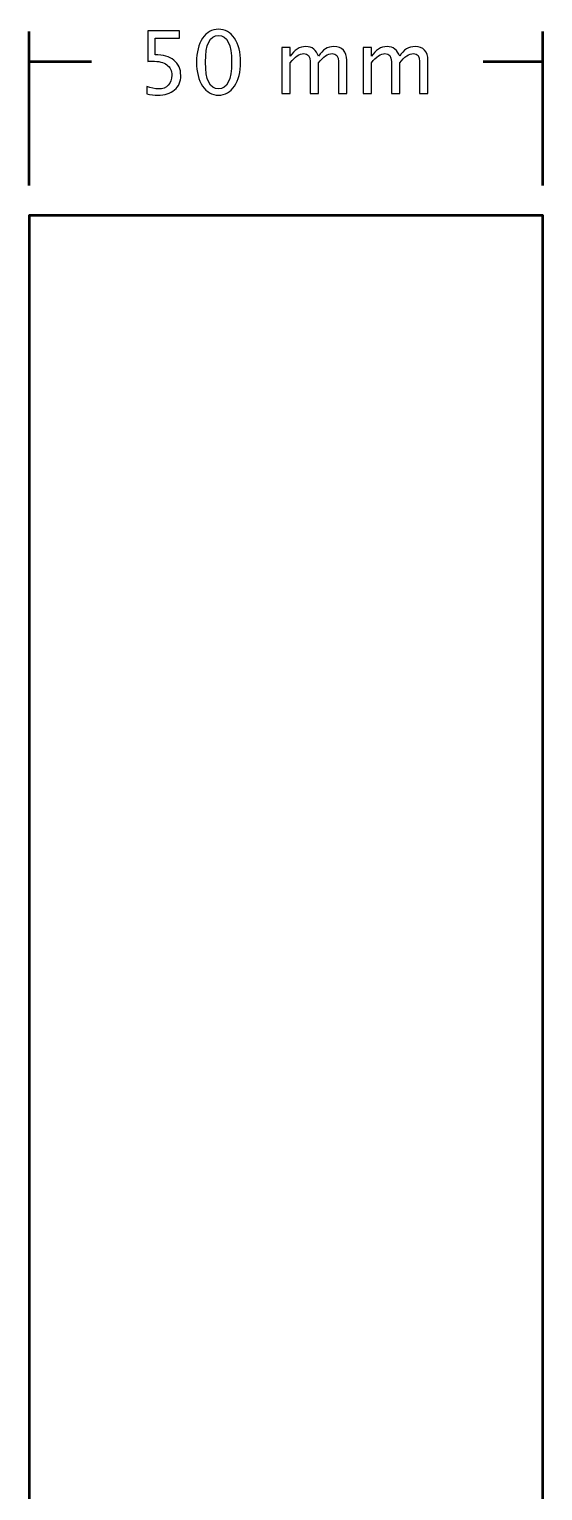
# Model space of a CAD drawing. Header units: centimetres. Extents: x -21.1 to 20.5, y -19 to 20.1.
# Drawn here: x 15.5 to 20.5, y 0.57 to 14.81 of the extents above; entities that cross this region are included whole.
import ezdxf

# ---------------------------------------------------------------- set-up
doc = ezdxf.new("R2010")
doc.units = ezdxf.units.CM
doc.header["$MEASUREMENT"] = 0
doc.layers.add('Layer 1', color=7, linetype='Continuous')

msp = doc.modelspace()

# ---------------------------------------------------------------- linework, layer by layer
at = {"layer": 'Layer 1', "lineweight": 53}
msp.add_lwpolyline([(15.5, -10), (20.5, -10), (20.5, 13), (15.5, 13), (15.5, -10)], close=True, dxfattribs=at)
at = {"layer": 'Layer 1'}
for points, knots in [([(17.34312, 14.17107), (17.27891, 14.17107), (17.22712, 14.20056), (17.18789, 14.25941), (17.18789, 14.25941), (17.14852, 14.31825), (17.12891, 14.39586), (17.12891, 14.49238), (17.12891, 14.49238), (17.12891, 14.5889), (17.14852, 14.66651), (17.18789, 14.72536), (17.18789, 14.72536), (17.22712, 14.7842), (17.27891, 14.81369), (17.34312, 14.81369), (17.34312, 14.81369), (17.40761, 14.81369), (17.45939, 14.78434), (17.49862, 14.72564), (17.49862, 14.72564), (17.53771, 14.66694), (17.55733, 14.58918), (17.55733, 14.49238), (17.55733, 14.49238), (17.55733, 14.39586), (17.53771, 14.31825), (17.49862, 14.25941), (17.49862, 14.25941), (17.45939, 14.20056), (17.40761, 14.17107), (17.34312, 14.17107)], [0, 0, 0, 0, 0.11111111, 0.11111111, 0.11111111, 0.11111111, 0.22222222, 0.22222222, 0.22222222, 0.22222222, 0.33333333, 0.33333333, 0.33333333, 0.33333333, 0.44444444, 0.44444444, 0.44444444, 0.44444444, 0.55555556, 0.55555556, 0.55555556, 0.55555556, 0.66666667, 0.66666667, 0.66666667, 0.66666667, 0.77777778, 0.77777778, 0.77777778, 0.77777778, 1, 1, 1, 1]), ([(16.64348, 14.18377), (16.64348, 14.18377), (16.64348, 14.25658), (16.64348, 14.25658), (16.64348, 14.25658), (16.68398, 14.24021), (16.72237, 14.23203), (16.75905, 14.23203), (16.75905, 14.23203), (16.79913, 14.23203), (16.83074, 14.24388), (16.85374, 14.26759), (16.85374, 14.26759), (16.87674, 14.2913), (16.88817, 14.32389), (16.88817, 14.36538), (16.88817, 14.36538), (16.88817, 14.40997), (16.87194, 14.44412), (16.83949, 14.46769), (16.83949, 14.46769), (16.80703, 14.49125), (16.76004, 14.50296), (16.69866, 14.50296), (16.69866, 14.50296), (16.68441, 14.50296), (16.66931, 14.50198), (16.65364, 14.5), (16.65364, 14.5), (16.65364, 14.5), (16.65364, 14.79845), (16.65364, 14.79845), (16.65364, 14.79845), (16.65364, 14.79845), (16.96353, 14.79845), (16.96353, 14.79845), (16.96353, 14.79845), (16.96353, 14.79845), (16.96353, 14.72733), (16.96353, 14.72733), (16.96353, 14.72733), (16.96353, 14.72733), (16.72476, 14.72733), (16.72476, 14.72733), (16.72476, 14.72733), (16.72476, 14.72733), (16.72476, 14.56562), (16.72476, 14.56562), (16.72476, 14.56562), (16.8035, 14.56562), (16.86489, 14.54756), (16.90906, 14.51143), (16.90906, 14.51143), (16.95322, 14.47545), (16.97538, 14.42549), (16.97538, 14.36157), (16.97538, 14.36157), (16.97538, 14.30202), (16.95534, 14.25545), (16.91526, 14.22173), (16.91526, 14.22173), (16.87519, 14.188), (16.81987, 14.17107), (16.74932, 14.17107), (16.74932, 14.17107), (16.71785, 14.17107), (16.68257, 14.1753), (16.64348, 14.18377)], [0, 0, 0, 0, 0.05555556, 0.05555556, 0.05555556, 0.05555556, 0.11111111, 0.11111111, 0.11111111, 0.11111111, 0.16666667, 0.16666667, 0.16666667, 0.16666667, 0.22222222, 0.22222222, 0.22222222, 0.22222222, 0.27777778, 0.27777778, 0.27777778, 0.27777778, 0.33333333, 0.33333333, 0.33333333, 0.33333333, 0.38888889, 0.38888889, 0.38888889, 0.38888889, 0.44444444, 0.44444444, 0.44444444, 0.44444444, 0.5, 0.5, 0.5, 0.5, 0.55555556, 0.55555556, 0.55555556, 0.55555556, 0.61111111, 0.61111111, 0.61111111, 0.61111111, 0.66666667, 0.66666667, 0.66666667, 0.66666667, 0.72222222, 0.72222222, 0.72222222, 0.72222222, 0.77777778, 0.77777778, 0.77777778, 0.77777778, 0.83333333, 0.83333333, 0.83333333, 0.83333333, 0.88888889, 0.88888889, 0.88888889, 0.88888889, 1, 1, 1, 1]), ([(17.34298, 14.23203), (17.42778, 14.23203), (17.47012, 14.31881), (17.47012, 14.49238), (17.47012, 14.49238), (17.47012, 14.66595), (17.42778, 14.75273), (17.34298, 14.75273), (17.34298, 14.75273), (17.25845, 14.75273), (17.21612, 14.66595), (17.21612, 14.49238), (17.21612, 14.49238), (17.21612, 14.31881), (17.25845, 14.23203), (17.34298, 14.23203)], [0, 0, 0, 0, 0.2, 0.2, 0.2, 0.2, 0.4, 0.4, 0.4, 0.4, 0.6, 0.6, 0.6, 0.6, 1, 1, 1, 1]), ([(17.96006, 14.18631), (17.96006, 14.18631), (17.96006, 14.63505), (17.96006, 14.63505), (17.96006, 14.63505), (17.96006, 14.63505), (18.04134, 14.63505), (18.04134, 14.63505), (18.04134, 14.63505), (18.04134, 14.63505), (18.04134, 14.55024), (18.04134, 14.55024), (18.04134, 14.55024), (18.08099, 14.61303), (18.13179, 14.64436), (18.19402, 14.64436), (18.19402, 14.64436), (18.254, 14.64436), (18.29478, 14.61303), (18.31651, 14.55024), (18.31651, 14.55024), (18.35503, 14.6136), (18.40527, 14.64521), (18.46693, 14.64521), (18.46693, 14.64521), (18.5063, 14.64521), (18.53692, 14.63363), (18.5588, 14.61035), (18.5588, 14.61035), (18.58067, 14.58707), (18.59168, 14.55447), (18.59168, 14.51256), (18.59168, 14.51256), (18.59168, 14.51256), (18.59168, 14.18631), (18.59168, 14.18631), (18.59168, 14.18631), (18.59168, 14.18631), (18.5104, 14.18631), (18.5104, 14.18631), (18.5104, 14.18631), (18.5104, 14.18631), (18.5104, 14.49915), (18.5104, 14.49915), (18.5104, 14.49915), (18.5104, 14.55024), (18.49008, 14.57578), (18.44944, 14.57578), (18.44944, 14.57578), (18.40724, 14.57578), (18.36293, 14.546), (18.31651, 14.48631), (18.31651, 14.48631), (18.31651, 14.48631), (18.31651, 14.18631), (18.31651, 14.18631), (18.31651, 14.18631), (18.31651, 14.18631), (18.23523, 14.18631), (18.23523, 14.18631), (18.23523, 14.18631), (18.23523, 14.18631), (18.23523, 14.49944), (18.23523, 14.49944), (18.23523, 14.49944), (18.23523, 14.55094), (18.21463, 14.57662), (18.17328, 14.57662), (18.17328, 14.57662), (18.13222, 14.57662), (18.08819, 14.54671), (18.04134, 14.48674), (18.04134, 14.48674), (18.04134, 14.48674), (18.04134, 14.18631), (18.04134, 14.18631), (18.04134, 14.18631), (18.04134, 14.18631), (17.96006, 14.18631), (17.96006, 14.18631)], [0, 0, 0, 0, 0.04761905, 0.04761905, 0.04761905, 0.04761905, 0.0952381, 0.0952381, 0.0952381, 0.0952381, 0.14285714, 0.14285714, 0.14285714, 0.14285714, 0.19047619, 0.19047619, 0.19047619, 0.19047619, 0.23809524, 0.23809524, 0.23809524, 0.23809524, 0.28571429, 0.28571429, 0.28571429, 0.28571429, 0.33333333, 0.33333333, 0.33333333, 0.33333333, 0.38095238, 0.38095238, 0.38095238, 0.38095238, 0.42857143, 0.42857143, 0.42857143, 0.42857143, 0.47619048, 0.47619048, 0.47619048, 0.47619048, 0.52380952, 0.52380952, 0.52380952, 0.52380952, 0.57142857, 0.57142857, 0.57142857, 0.57142857, 0.61904762, 0.61904762, 0.61904762, 0.61904762, 0.66666667, 0.66666667, 0.66666667, 0.66666667, 0.71428571, 0.71428571, 0.71428571, 0.71428571, 0.76190476, 0.76190476, 0.76190476, 0.76190476, 0.80952381, 0.80952381, 0.80952381, 0.80952381, 0.85714286, 0.85714286, 0.85714286, 0.85714286, 0.9047619, 0.9047619, 0.9047619, 0.9047619, 1, 1, 1, 1]), ([(18.75057, 14.18631), (18.75057, 14.18631), (18.75057, 14.63505), (18.75057, 14.63505), (18.75057, 14.63505), (18.75057, 14.63505), (18.83185, 14.63505), (18.83185, 14.63505), (18.83185, 14.63505), (18.83185, 14.63505), (18.83185, 14.55024), (18.83185, 14.55024), (18.83185, 14.55024), (18.8715, 14.61303), (18.9223, 14.64436), (18.98453, 14.64436), (18.98453, 14.64436), (19.04451, 14.64436), (19.08529, 14.61303), (19.10702, 14.55024), (19.10702, 14.55024), (19.14554, 14.6136), (19.19578, 14.64521), (19.25744, 14.64521), (19.25744, 14.64521), (19.29681, 14.64521), (19.32743, 14.63363), (19.34931, 14.61035), (19.34931, 14.61035), (19.37118, 14.58707), (19.38219, 14.55447), (19.38219, 14.51256), (19.38219, 14.51256), (19.38219, 14.51256), (19.38219, 14.18631), (19.38219, 14.18631), (19.38219, 14.18631), (19.38219, 14.18631), (19.30091, 14.18631), (19.30091, 14.18631), (19.30091, 14.18631), (19.30091, 14.18631), (19.30091, 14.49915), (19.30091, 14.49915), (19.30091, 14.49915), (19.30091, 14.55024), (19.28059, 14.57578), (19.23995, 14.57578), (19.23995, 14.57578), (19.19775, 14.57578), (19.15344, 14.546), (19.10702, 14.48631), (19.10702, 14.48631), (19.10702, 14.48631), (19.10702, 14.18631), (19.10702, 14.18631), (19.10702, 14.18631), (19.10702, 14.18631), (19.02574, 14.18631), (19.02574, 14.18631), (19.02574, 14.18631), (19.02574, 14.18631), (19.02574, 14.49944), (19.02574, 14.49944), (19.02574, 14.49944), (19.02574, 14.55094), (19.00514, 14.57662), (18.96379, 14.57662), (18.96379, 14.57662), (18.92273, 14.57662), (18.8787, 14.54671), (18.83185, 14.48674), (18.83185, 14.48674), (18.83185, 14.48674), (18.83185, 14.18631), (18.83185, 14.18631), (18.83185, 14.18631), (18.83185, 14.18631), (18.75057, 14.18631), (18.75057, 14.18631)], [0, 0, 0, 0, 0.04761905, 0.04761905, 0.04761905, 0.04761905, 0.0952381, 0.0952381, 0.0952381, 0.0952381, 0.14285714, 0.14285714, 0.14285714, 0.14285714, 0.19047619, 0.19047619, 0.19047619, 0.19047619, 0.23809524, 0.23809524, 0.23809524, 0.23809524, 0.28571429, 0.28571429, 0.28571429, 0.28571429, 0.33333333, 0.33333333, 0.33333333, 0.33333333, 0.38095238, 0.38095238, 0.38095238, 0.38095238, 0.42857143, 0.42857143, 0.42857143, 0.42857143, 0.47619048, 0.47619048, 0.47619048, 0.47619048, 0.52380952, 0.52380952, 0.52380952, 0.52380952, 0.57142857, 0.57142857, 0.57142857, 0.57142857, 0.61904762, 0.61904762, 0.61904762, 0.61904762, 0.66666667, 0.66666667, 0.66666667, 0.66666667, 0.71428571, 0.71428571, 0.71428571, 0.71428571, 0.76190476, 0.76190476, 0.76190476, 0.76190476, 0.80952381, 0.80952381, 0.80952381, 0.80952381, 0.85714286, 0.85714286, 0.85714286, 0.85714286, 0.9047619, 0.9047619, 0.9047619, 0.9047619, 1, 1, 1, 1])]:
    msp.add_open_spline(points, degree=3, knots=knots, dxfattribs=at)
at = {"layer": 'Layer 1', "lineweight": 53}
for points in [[(15.5, 13.29106), (15.5, 13.29106), (15.5, 14.79106), (15.5, 14.79106)], [(20.5, 13.29106), (20.5, 13.29106), (20.5, 14.79106), (20.5, 14.79106)], [(15.5, 14.5), (15.5, 14.5), (16.10704, 14.5), (16.10704, 14.5)], [(19.91863, 14.5), (19.91863, 14.5), (20.5, 14.5), (20.5, 14.5)]]:
    msp.add_open_spline(points, degree=3, dxfattribs=at)

doc.saveas('drawing.dxf')
